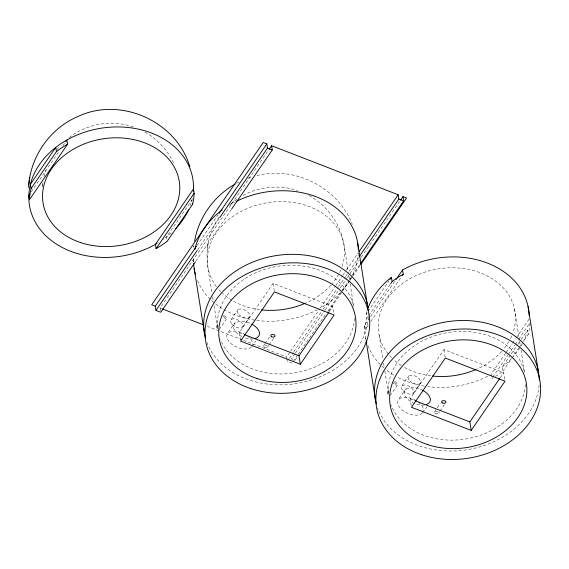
<?xml version="1.0" encoding="UTF-8"?>
<svg xmlns="http://www.w3.org/2000/svg" width="569" height="569" viewBox="0 0 569 569"><rect width="100%" height="100%" fill="white"/><g stroke="black" fill="none" stroke-linecap="round" stroke-linejoin="round"><path stroke-width="0.43" stroke-dasharray="2.85 2.13" d="M42.391 187.329L43.045 182.023M219.179 217.017C214.492 223.596 211.184 231.099 209.15 238.902C204.235 256.612 209.271 274.941 211.953 292.523M193.986 245.509L193.752 247.216L193.979 245.602M42.547 185.586L42.938 182.841M207.351 249.393L207.742 246.647M207.849 245.829L208.162 243.603M43.977 176.682L45.79 170.231M31.331 191.725L59.375 150.92M62.882 145.82L65.385 142.179M196.988 245.502L218.083 214.798M197.656 249.741L219.257 218.311M160.465 310.567L160.067 308.021L268.575 150.131M195.9 261.093L231.071 209.925M216.44 326.236L218.404 323.384M222.813 316.969L223.795 315.539M219.236 329.479L226.426 319.01M231.05 319.607L237.842 309.728M228.325 332.282L235.196 322.289M242.6 327.125L249.386 317.246M240.467 340.276L239.257 332.645L273.092 283.419L332.801 306.542L333.875 313.327M251.911 346.606L255.83 340.902M263.554 345.696L264.514 344.302M264.99 343.605L269.791 336.62M267.665 347.012L268.646 345.589M269.137 344.878L274.03 337.751M287.053 359.58L286.655 357.033L290.169 351.919M290.674 351.187L319.814 308.789M320.311 308.057L335.383 286.129M335.888 285.396L342.417 275.894M342.922 275.168L345.931 270.78M346.436 270.047L357.993 253.233M288.832 359.082L287.324 361.272L292.103 363.122L297.63 355.084M289.337 358.349L293.355 352.503M293.853 351.77L322.488 310.105M322.993 309.372L338.064 287.445M338.569 286.712L345.099 277.21M345.603 276.484L348.612 272.096M349.117 271.363L358.662 257.48M294.948 353.769L291.428 358.883L295.012 360.269L297.523 356.614M295.446 353.036L324.586 310.638M325.091 309.906L339.657 288.711M340.162 287.978L346.692 278.476M347.197 277.743L359.252 260.204M361.258 257.28L399.943 200.992M298.128 354.352L325.76 314.152M327.772 311.222L341.834 290.759M342.339 290.026L348.868 280.524M349.373 279.792L351.884 276.136M352.389 275.41L359.921 264.443M328.676 311.293L342.239 291.563M342.737 290.83L349.266 281.328M349.771 280.595L352.282 276.939M352.787 276.207L359.821 265.979M329.316 311.606L332.801 306.542M368.193 325.212L365.184 329.579A82.747 64.759 -9 0 1 366.763 318.484L366.095 314.244L367.581 312.075M368.079 311.357L388.961 280.972M366.763 318.484L368.257 316.314M368.755 315.596L390.128 284.493M365.839 338.818A82.747 64.759 -9 0 1 364.516 325.34L368.52 319.515M370.526 316.599L395.064 280.894M370.696 321.563L401.742 276.392M387.325 392.404L389.779 388.84M393.207 383.847L394.68 381.707M390.121 395.64L397.311 385.177M401.934 385.775L408.72 375.896M399.21 398.442L406.074 388.456M413.478 393.293L420.271 383.414M411.216 405.59L410.142 398.812L443.969 349.586L503.686 372.702L504.76 379.487M422.788 412.767L426.714 407.063M434.431 411.864L440.193 403.478M438.55 413.179L439.524 411.75M440.015 411.038L444.425 404.63M505.628 353.221L491.104 374.352L491.509 376.898M506.126 352.496L512.136 343.754M512.641 343.022L515.642 338.655M516.14 337.922L529.163 318.981M492.775 377.14L507.804 355.276M508.302 354.551L514.81 345.077M515.315 344.352L518.316 339.978M518.814 339.245L529.796 322.95M495.45 376.415A82.747 64.759 -9 0 0 502.904 371.201L502.235 366.962L510.685 354.665M511.182 353.939L517.15 345.262M517.648 344.537L520.628 340.198M521.126 339.473L527.584 330.07L528.26 334.309L522.292 342.993M502.904 371.201L511.36 358.904M511.851 358.178L518.814 348.057M519.312 347.332L521.794 343.712M500.201 377.773L503.686 372.702M56.907 149.633L60.094 145.934M230.722 204.008L237.508 198.837M69.276 137.513C87.285 123.402 112.555 119.462 134.056 127.214M236.498 183.261L239.627 181.796M243.077 195.38C259.542 186.518 279.607 184.584 297.367 190.537M247.856 178.261L252.38 176.724M256.875 175.586C295.012 165.686 338.029 187.656 352.325 224.385M239.257 332.645L243.347 334.231M410.142 398.812L415.05 400.711M160.067 308.021L161.717 308.661M207.223 326.279L242.799 340.056M243.632 340.376L286.655 357.033M309.031 195.565C327.687 205.601 340.987 224.719 344.131 245.659L348.1 270.872M144.903 132.15C157.449 139.099 167.571 150.18 173.673 163.139M514.518 309.081L518.935 336.962M519.625 341.315L520.315 345.675M521.005 350.027L524.59 372.681A68.956 53.97 -9 0 0 449.033 332.367A68.956 53.97 -9 0 0 388.421 393.343M443.969 349.586L445.178 357.218M379.16 335.233L382.887 358.762M383.577 363.114L384.125 366.6M384.815 370.952L388.407 393.606M364.516 325.34L365.184 329.579M365.625 337.851L365.895 339.593M273.092 283.419L274.301 291.051M212.65 296.883L213.339 301.25M214.036 305.61L217.657 328.306M192.03 200.893L191.902 200.096L166.546 236.989L167.222 241.228M348.925 276.086L349.473 279.564M350.155 283.91L353.712 306.52A68.956 53.97 -9 0 0 278.156 266.207A68.956 53.97 -9 0 0 217.536 327.175M193.467 262.01L193.346 258.042M368.328 317.111A82.747 64.759 -9 0 1 296.079 383.57A82.747 64.759 -9 0 1 206.945 342.531M216.398 286.534A68.956 53.97 -9 0 1 267.665 202.671A68.956 53.97 -9 0 1 341.955 266.875M340.831 269.77A68.956 53.97 -9 0 1 332.388 283.447M330.788 285.297A68.956 53.97 -9 0 1 305.845 303M259.862 309.678A68.956 53.97 -9 0 1 222.522 293.255M220.722 291.52A68.956 53.97 -9 0 1 218.482 289.102M358.278 252.921A82.747 64.759 -9 0 1 320.959 307.772M317.395 309.728A82.747 64.759 -9 0 1 196.874 278.938M193.609 261.797A82.747 64.759 -9 0 1 193.659 258.482M229.428 205.117A82.747 64.759 -9 0 1 234.52 202.265M354.565 318.299A68.956 53.97 -9 0 1 294.479 372.894A68.956 53.97 -9 0 1 220.452 339.558M253.248 338.847A13.677 7.717 21.8 0 1 244.592 337.694M242.053 336.635A13.677 7.717 21.8 0 1 234.122 324.43A13.677 7.717 21.8 0 1 250.189 323.348M251.27 347.012A13.713 7.61 24 0 1 234.435 345.966A13.713 7.61 24 0 1 227.692 333.605A13.713 7.61 24 0 1 244.023 333.74M247.408 335.866A13.713 7.61 24 0 1 252.529 344.515M217.614 328.775A2.127 0.768 51.8 0 1 216.384 326.542A2.127 0.768 51.8 0 1 217.614 326.549M192.251 198.624A82.747 64.759 -9 0 1 190.295 205.402M171.376 232.927A82.747 64.759 -9 0 1 163.267 239.421M158.367 242.643A82.747 64.759 -9 0 1 157.641 243.084M539.099 384.907A82.747 64.759 -9 0 1 465.406 449.965A82.747 64.759 -9 0 1 377.539 407.909M527.584 330.07A82.747 64.759 -9 0 1 523.494 341.322M522.385 343.505A82.747 64.759 -9 0 1 513.352 356.507M511.382 358.669A82.747 64.759 -9 0 1 502.235 366.962M487.612 376.23A82.747 64.759 -9 0 1 427.66 386.6M424.531 386.145A82.747 64.759 -9 0 1 397.738 377.368M393.627 375.042A82.747 64.759 -9 0 1 386.479 370.07M384.039 368.051A82.747 64.759 -9 0 1 367.595 344.665M366.095 314.244A82.747 64.759 -9 0 1 366.834 311.57M525.443 384.466A68.956 53.97 -9 0 1 464.859 439.133A68.956 53.97 -9 0 1 391.045 404.972M424.574 404.95A13.677 7.717 21.8 0 1 404.445 393.94A13.677 7.717 21.8 0 1 421.821 389.857M422.404 412.902A13.713 7.61 24 0 1 405.462 412.212A13.713 7.61 24 0 1 398.691 399.63A13.713 7.61 24 0 1 415.612 400.284M418.293 402.027A13.713 7.61 24 0 1 423.414 410.683M388.357 394.794A2.127 0.768 51.8 0 1 387.311 392.468A2.127 0.768 51.8 0 1 389.075 393.264M391.607 357.681A68.956 53.97 -9 0 1 434.631 269.535A68.956 53.97 -9 0 1 512.84 333.036M511.709 335.938A68.956 53.97 -9 0 1 510.08 339.401M508.921 341.528A68.956 53.97 -9 0 1 503.266 349.608M501.666 351.457A68.956 53.97 -9 0 1 476.73 369.167M430.747 375.846A68.956 53.97 -9 0 1 404.118 367.183M401.287 365.469A68.956 53.97 -9 0 1 393.407 359.416M529.831 323.22A82.747 64.759 -9 0 1 528.26 334.309M493.266 377.738A82.747 64.759 -9 0 1 491.772 378.591M264.343 347.239A2.127 1.273 10.6 0 0 267.7 346.763A2.127 1.273 10.6 0 0 264.791 345.077A2.127 1.273 10.6 0 0 264.343 347.239M238.873 314.614A6.885 3.684 28.2 0 0 249.563 316.933A6.885 3.684 28.2 0 0 242.23 309.173A6.885 3.684 28.2 0 0 238.873 314.614M232.209 324.501A6.892 3.649 29.3 0 0 242.778 326.819A6.892 3.649 29.3 0 0 235.331 319.003A6.892 3.649 29.3 0 0 232.209 324.501M223.98 316.734A2.162 0.704 55.2 0 0 226.334 319.06A2.162 0.704 55.2 0 0 224.997 316.051A2.162 0.704 55.2 0 0 223.98 316.734M435.228 413.407A2.127 1.273 10.6 0 0 438.578 412.93A2.127 1.273 10.6 0 0 435.669 411.245A2.127 1.273 10.6 0 0 435.228 413.407M409.751 380.782A6.885 3.684 28.2 0 0 420.448 383.101A6.885 3.684 28.2 0 0 413.108 375.341A6.885 3.684 28.2 0 0 409.751 380.782M403.094 390.661A6.892 3.649 29.3 0 0 413.663 392.98A6.892 3.649 29.3 0 0 406.216 385.17A6.892 3.649 29.3 0 0 403.094 390.661M394.858 382.894A2.162 0.704 55.2 0 0 397.219 385.22A2.162 0.704 55.2 0 0 395.882 382.212A2.162 0.704 55.2 0 0 394.858 382.894"/><path stroke-width="0.85" d="M28.542 187.4C30.057 156.98 49.852 128.366 77.953 116.517C120.614 96.175 176.568 121.389 189.833 166.71M29.801 177.315L28.827 184.264M194.605 241.121C198.723 217.379 214.058 195.964 235.033 184.171M67.562 144.234L29.503 199.605A82.747 64.759 -9 0 1 31.075 188.517L56.431 151.624A82.747 64.759 -9 0 1 67.562 144.234L66.886 139.988L65.89 141.446M29.83 193.908L28.827 195.366L29.503 199.605M156.091 248.617L194.15 193.247L193.474 189.008L155.422 244.378L156.091 248.617A82.747 64.759 -9 0 0 167.222 241.228L192.571 204.335A82.747 64.759 -9 0 0 194.15 193.247M195.402 261.825L160.735 312.26L155.956 310.411L155.287 306.172L196.483 246.235M219.086 213.339L266.818 143.893L263.234 142.506L151.703 304.785L155.287 306.172M155.956 310.411L197.151 250.474M219.762 217.578L267.487 148.139L266.818 143.893M269.08 149.398L271.591 145.742L398.179 194.762L398.855 199.001L359.167 256.747M231.569 209.193L272.267 149.988L271.591 145.742M358.996 251.775L398.179 194.762M400.448 200.267L402.959 196.611L406.543 197.998L360.824 264.514M360.426 263.71L403.627 200.85L402.959 196.611M300.311 364.245L334.145 315.02L274.429 291.904L240.602 341.123L300.311 364.245L298.974 355.767L328.818 312.331M389.95 279.528L391.444 277.359L392.112 281.598L390.626 283.767M396.067 279.436L402.575 269.962A82.747 64.759 -9 0 1 485.577 262.394A82.747 64.759 -9 0 1 529.17 315.624M402.24 275.659L403.243 274.201L402.575 269.962M471.196 430.406L505.023 381.187L445.314 358.065L411.487 407.29L471.196 430.406L469.852 421.928L499.703 378.499M267.487 148.139L272.267 149.988M398.855 199.001L403.627 200.85M244.165 334.544L298.974 355.767M415.05 400.711L469.852 421.928M162.549 308.981L203.09 324.679M528.053 306.471L538.132 370.063M366.173 341.336L375.696 401.451M192.486 203.809L192.571 204.335M194.143 268.404L204.812 335.283M56.431 151.624L55.755 147.385L30.406 184.271L31.075 188.517M357.645 242.807L367.247 303.903M205.629 338.541A82.747 64.759 -9 0 1 274.464 255.865A82.747 64.759 -9 0 1 368.221 310.489M305.048 303.348A68.956 53.97 -9 0 1 261.505 309.877M236.718 201.163A82.747 64.759 -9 0 1 358.292 249.677M195.331 274.13A82.747 64.759 -9 0 1 193.659 263.447M194.861 249.549A82.747 64.759 -9 0 1 222.209 209.947M251.676 324.067A13.677 7.717 21.8 0 1 254.969 338.519M156.909 243.525A82.747 64.759 -9 0 1 34.439 220.48A82.747 64.759 -9 0 1 98.423 128.672A82.747 64.759 -9 0 1 193.353 191.227M188.495 209.869A82.747 64.759 -9 0 1 175.7 228.695M376.287 403.89A82.747 64.759 -9 0 1 447.959 321.613A82.747 64.759 -9 0 1 539.263 379.957M366.856 342.495A82.747 64.759 -9 0 1 366.216 340.298M368.179 307.651A82.747 64.759 -9 0 1 391.444 277.359M422.561 390.234A13.677 7.717 21.8 0 1 426.259 404.559M475.933 369.516A68.956 53.97 -9 0 1 432.383 376.038M392.112 281.598A82.747 64.759 -9 0 1 403.243 274.201M250.808 388.584A82.747 64.759 -9 0 0 369.558 318.974A82.747 64.759 -9 0 0 241.747 276.662A82.747 64.759 -9 0 0 250.808 388.584M256.904 378.499A68.956 53.97 -9 0 0 355.867 320.489A68.956 53.97 -9 0 0 249.35 285.225A68.956 53.97 -9 0 0 256.904 378.499M271.662 336.798A2.162 1.323 5 0 0 275.033 336.002A2.162 1.323 5 0 0 271.961 334.529A2.162 1.323 5 0 0 271.662 336.798M80.684 242.614A68.956 53.97 -9 0 0 179.648 184.605A68.956 53.97 -9 0 0 73.131 149.341A68.956 53.97 -9 0 0 80.684 242.614M421.693 454.752A82.747 64.759 -9 0 0 540.443 385.135A82.747 64.759 -9 0 0 412.632 342.823A82.747 64.759 -9 0 0 421.693 454.752M427.781 444.666A68.956 53.97 -9 0 0 526.745 386.65A68.956 53.97 -9 0 0 420.235 351.393A68.956 53.97 -9 0 0 427.781 444.666M442.54 402.966A2.162 1.323 5 0 0 445.911 402.169A2.162 1.323 5 0 0 442.838 400.697A2.162 1.323 5 0 0 442.54 402.966"/></g></svg>
